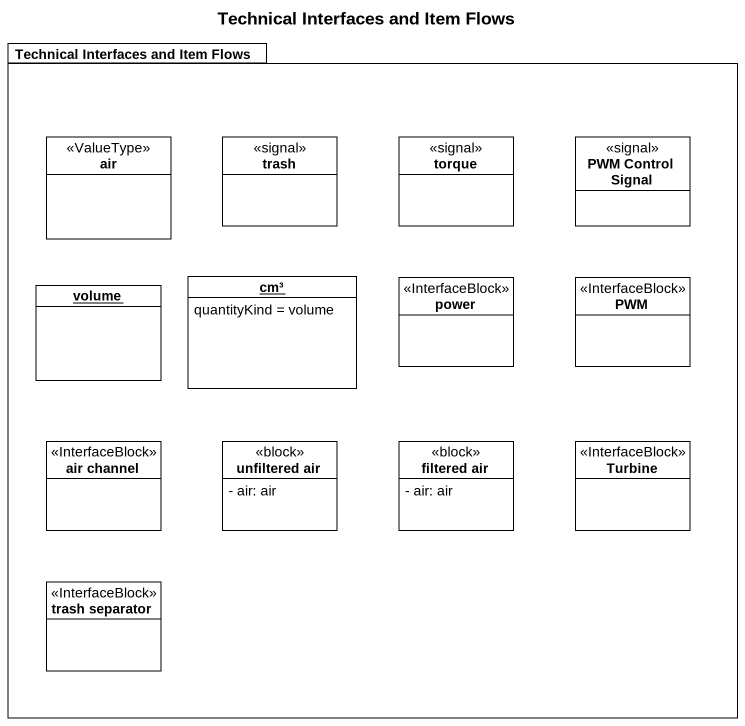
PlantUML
@startuml
title Technical Interfaces and Item Flows
hide circle
hide empty members
skinparam classAttributeIconSize 0
package "Technical Interfaces and Item Flows" as Technical_Interfaces_and {
  class air <<ValueType>>
  class trash <<signal>>
  class torque <<signal>>
  class "PWM Control Signal" as PWM_Control_Signal <<signal>>
  object volume
  object "cm³" as cm {
    quantityKind = volume
  }
  class power <<InterfaceBlock>>
  class PWM <<InterfaceBlock>>
  class "air channel" as air_channel <<InterfaceBlock>>
  class "unfiltered air" as unfiltered_air <<block>> {
    - air: air
  }
  class "filtered air" as filtered_air <<block>> {
    - air: air
  }
  class Turbine <<InterfaceBlock>>
  class "trash separator" as trash_separator <<InterfaceBlock>>
}
@enduml
